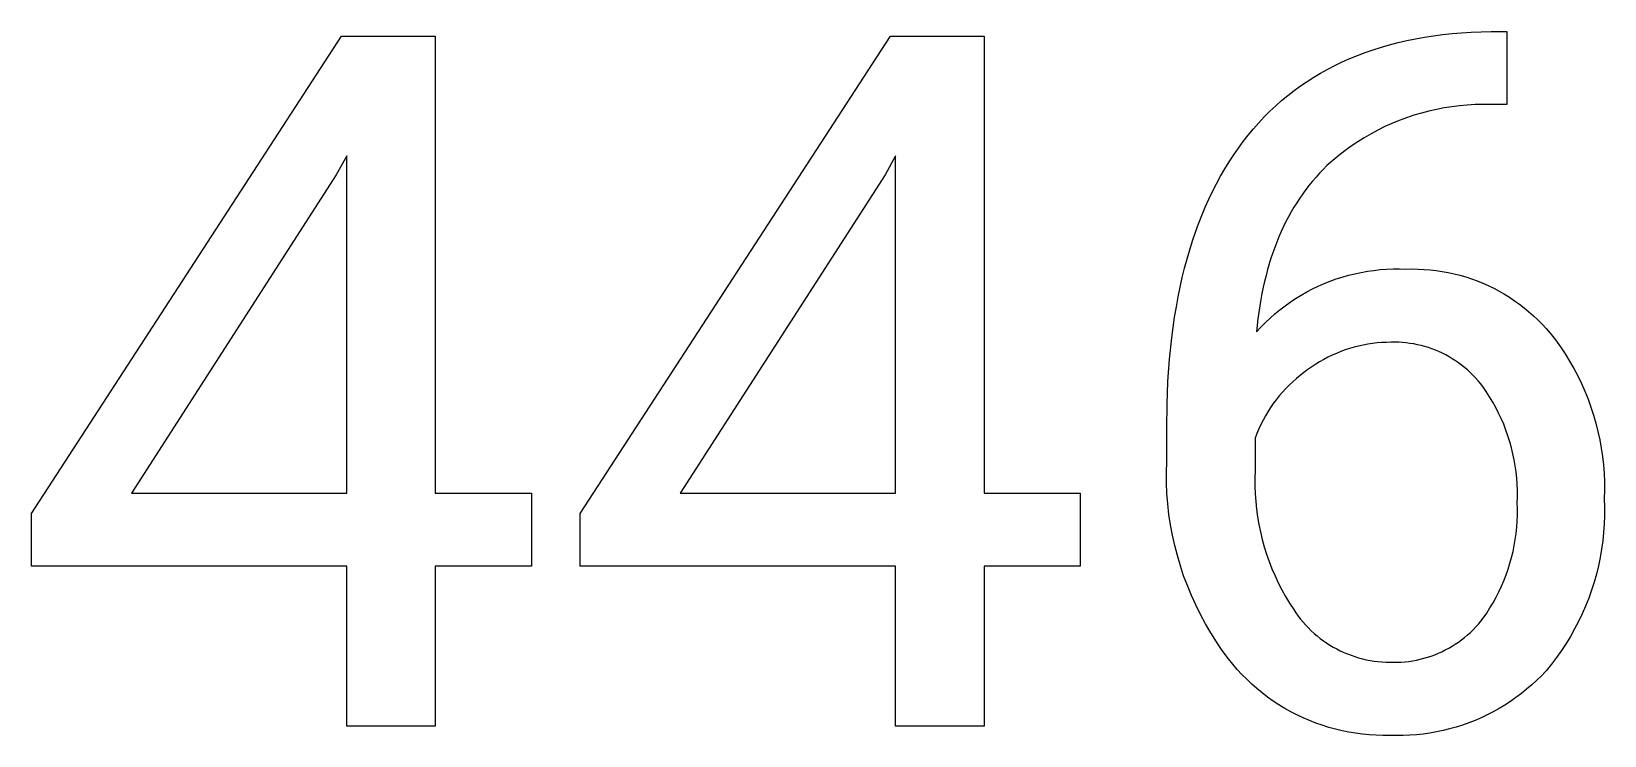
# Model space of a CAD drawing. Header units: millimetres. Extents: x 1348 to 6197, y -150 to 3238.
# Drawn here: x 5304.3 to 5388, y 64.2 to 101.8 of the extents above; entities that cross this region are included whole.
import ezdxf

# ---------------------------------------------------------------- set-up
doc = ezdxf.new("R2010")
doc.units = ezdxf.units.MM
doc.header["$MEASUREMENT"] = 0
doc.layers.add('Domyślny', color=7, linetype='Continuous', true_color=0x000000)

msp = doc.modelspace()

# ---------------------------------------------------------------- linework, layer by layer
at = {"layer": 'Domyślny'}
for p, q in [((5304.256, 76.071), (5320.776, 101.517)), ((5320.776, 101.517), (5325.766, 101.517)), ((5325.766, 101.517), (5325.766, 77.156)), ((5333.489, 76.071), (5350.009, 101.517)), ((5350.009, 101.517), (5354.999, 101.517)), ((5354.999, 101.517), (5354.999, 77.156)), ((5377.974, 101.368), (5378.448, 101.453)), ((5378.448, 101.453), (5378.931, 101.528)), ((5378.931, 101.528), (5379.422, 101.593)), ((5379.422, 101.593), (5379.922, 101.647)), ((5379.922, 101.647), (5380.429, 101.691)), ((5380.429, 101.691), (5380.945, 101.724)), ((5380.945, 101.724), (5381.47, 101.748)), ((5381.47, 101.748), (5382.002, 101.761)), ((5382.002, 101.761), (5382.84, 101.761)), ((5382.84, 101.761), (5382.84, 97.863)), ((5374.884, 100.485), (5375.3, 100.642)), ((5375.3, 100.642), (5375.725, 100.789)), ((5375.725, 100.789), (5376.158, 100.925)), ((5376.158, 100.925), (5376.6, 101.051)), ((5376.6, 101.051), (5377.049, 101.167)), ((5377.049, 101.167), (5377.507, 101.273)), ((5377.507, 101.273), (5377.974, 101.368)), ((5372.925, 99.544), (5373.3, 99.753)), ((5373.3, 99.753), (5373.684, 99.951)), ((5373.684, 99.951), (5374.075, 100.139)), ((5374.075, 100.139), (5374.475, 100.317)), ((5374.475, 100.317), (5374.884, 100.485)), ((5371.849, 98.857), (5372.2, 99.096)), ((5372.2, 99.096), (5372.558, 99.325)), ((5372.558, 99.325), (5372.925, 99.544)), ((5370.531, 97.796), (5370.848, 98.076)), ((5370.848, 98.076), (5371.174, 98.347)), ((5371.174, 98.347), (5371.507, 98.607)), ((5371.507, 98.607), (5371.849, 98.857)), ((5369.629, 96.892), (5369.922, 97.203)), ((5369.922, 97.203), (5370.222, 97.505)), ((5370.222, 97.505), (5370.531, 97.796)), ((5377.89, 97.293), (5377.497, 97.161)), ((5378.288, 97.411), (5377.89, 97.293)), ((5378.689, 97.516), (5378.288, 97.411)), ((5379.094, 97.608), (5378.689, 97.516)), ((5379.501, 97.686), (5379.094, 97.608)), ((5379.911, 97.75), (5379.501, 97.686)), ((5380.322, 97.801), (5379.911, 97.75)), ((5380.736, 97.837), (5380.322, 97.801)), ((5381.15, 97.86), (5380.736, 97.837)), ((5381.565, 97.868), (5381.15, 97.86)), ((5381.979, 97.863), (5381.565, 97.868)), ((5382.84, 97.863), (5381.979, 97.863)), ((5369.07, 96.237), (5369.346, 96.57)), ((5369.346, 96.57), (5369.629, 96.892)), ((5375.975, 96.503), (5375.609, 96.307)), ((5376.347, 96.687), (5375.975, 96.503)), ((5376.725, 96.858), (5376.347, 96.687)), ((5377.108, 97.016), (5376.725, 96.858)), ((5377.497, 97.161), (5377.108, 97.016)), ((5368.293, 95.183), (5368.544, 95.544)), ((5368.544, 95.544), (5368.802, 95.895)), ((5368.802, 95.895), (5369.07, 96.237)), ((5374.555, 95.647), (5374.219, 95.404)), ((5374.899, 95.879), (5374.555, 95.647)), ((5375.25, 96.099), (5374.899, 95.879)), ((5375.609, 96.307), (5375.25, 96.099)), ((5321.053, 95.126), (5320.494, 94.121)), ((5321.053, 77.156), (5321.053, 95.126)), ((5350.287, 95.126), (5349.727, 94.121)), ((5350.287, 77.156), (5350.287, 95.126)), ((5367.818, 94.433), (5368.051, 94.813)), ((5368.051, 94.813), (5368.293, 95.183)), ((5373.572, 94.884), (5373.263, 94.608)), ((5373.891, 95.15), (5373.572, 94.884)), ((5374.219, 95.404), (5373.891, 95.15)), ((5320.494, 94.121), (5309.577, 77.156)), ((5349.727, 94.121), (5338.81, 77.156)), ((5367.377, 93.646), (5367.593, 94.044)), ((5367.593, 94.044), (5367.818, 94.433)), ((5372.679, 93.995), (5372.495, 93.78)), ((5372.868, 94.204), (5372.679, 93.995)), ((5373.063, 94.409), (5372.868, 94.204)), ((5373.263, 94.608), (5373.063, 94.409)), ((5366.969, 92.82), (5367.169, 93.238)), ((5367.169, 93.238), (5367.377, 93.646)), ((5371.975, 93.107), (5371.812, 92.873)), ((5372.143, 93.337), (5371.975, 93.107)), ((5372.316, 93.561), (5372.143, 93.337)), ((5372.495, 93.78), (5372.316, 93.561)), ((5366.596, 91.958), (5366.778, 92.394)), ((5366.778, 92.394), (5366.969, 92.82)), ((5371.503, 92.389), (5371.356, 92.139)), ((5371.655, 92.633), (5371.503, 92.389)), ((5371.812, 92.873), (5371.655, 92.633)), ((5366.257, 91.057), (5366.422, 91.512)), ((5366.422, 91.512), (5366.596, 91.958)), ((5370.949, 91.361), (5370.824, 91.092)), ((5371.079, 91.625), (5370.949, 91.361)), ((5371.215, 91.885), (5371.079, 91.625)), ((5371.356, 92.139), (5371.215, 91.885)), ((5365.951, 90.119), (5366.1, 90.593)), ((5366.1, 90.593), (5366.257, 91.057)), ((5370.589, 90.538), (5370.48, 90.253)), ((5370.704, 90.817), (5370.589, 90.538)), ((5370.824, 91.092), (5370.704, 90.817)), ((5365.811, 89.636), (5365.951, 90.119)), ((5370.278, 89.669), (5370.185, 89.37)), ((5370.376, 89.964), (5370.278, 89.669)), ((5370.48, 90.253), (5370.376, 89.964)), ((5365.556, 88.642), (5365.679, 89.144)), ((5365.679, 89.144), (5365.811, 89.636)), ((5370.097, 89.066), (5370.015, 88.756)), ((5370.185, 89.37), (5370.097, 89.066)), ((5374.409, 88.766), (5374.742, 88.849)), ((5374.742, 88.849), (5375.078, 88.92)), ((5375.078, 88.92), (5375.416, 88.98)), ((5375.416, 88.98), (5375.756, 89.028)), ((5375.756, 89.028), (5376.097, 89.065)), ((5376.097, 89.065), (5376.44, 89.089)), ((5376.44, 89.089), (5376.782, 89.102)), ((5376.782, 89.102), (5377.126, 89.103)), ((5377.126, 89.103), (5377.469, 89.093)), ((5377.469, 89.093), (5377.791, 89.1)), ((5377.791, 89.1), (5378.114, 89.096)), ((5378.114, 89.096), (5378.436, 89.081)), ((5378.436, 89.081), (5378.758, 89.055)), ((5378.758, 89.055), (5379.078, 89.019)), ((5379.078, 89.019), (5379.397, 88.971)), ((5379.397, 88.971), (5379.715, 88.913)), ((5379.715, 88.913), (5380.03, 88.844)), ((5380.03, 88.844), (5380.342, 88.765)), ((5365.336, 87.61), (5365.442, 88.13)), ((5365.442, 88.13), (5365.556, 88.642)), ((5369.866, 88.123), (5369.799, 87.798)), ((5369.937, 88.442), (5369.866, 88.123)), ((5370.015, 88.756), (5369.937, 88.442)), ((5372.185, 87.875), (5372.488, 88.035)), ((5372.488, 88.035), (5372.797, 88.184)), ((5372.797, 88.184), (5373.111, 88.322)), ((5373.111, 88.322), (5373.43, 88.45)), ((5373.43, 88.45), (5373.753, 88.567)), ((5373.753, 88.567), (5374.079, 88.672)), ((5374.079, 88.672), (5374.409, 88.766)), ((5380.342, 88.765), (5380.652, 88.675)), ((5380.652, 88.675), (5380.959, 88.574)), ((5380.959, 88.574), (5381.262, 88.464)), ((5381.262, 88.464), (5381.561, 88.343)), ((5381.561, 88.343), (5381.856, 88.212)), ((5381.856, 88.212), (5382.146, 88.071)), ((5382.146, 88.071), (5382.431, 87.92)), ((5365.238, 87.08), (5365.336, 87.61)), ((5369.738, 87.469), (5369.683, 87.134)), ((5369.799, 87.798), (5369.738, 87.469)), ((5371.029, 87.135), (5371.308, 87.335)), ((5371.308, 87.335), (5371.594, 87.525)), ((5371.594, 87.525), (5371.886, 87.705)), ((5371.886, 87.705), (5372.185, 87.875)), ((5382.431, 87.92), (5382.711, 87.76)), ((5382.711, 87.76), (5382.986, 87.591)), ((5382.986, 87.591), (5383.254, 87.412)), ((5383.254, 87.412), (5383.517, 87.224)), ((5383.517, 87.224), (5383.773, 87.028)), ((5364.996, 85.433), (5365.149, 86.54)), ((5365.149, 86.54), (5365.238, 87.08)), ((5369.587, 86.451), (5369.513, 85.747)), ((5369.683, 87.134), (5369.587, 86.451)), ((5369.986, 86.244), (5370.236, 86.48)), ((5370.236, 86.48), (5370.493, 86.707)), ((5370.493, 86.707), (5370.757, 86.926)), ((5370.757, 86.926), (5371.029, 87.135)), ((5383.773, 87.028), (5384.022, 86.823)), ((5384.022, 86.823), (5384.264, 86.61)), ((5384.264, 86.61), (5384.499, 86.388)), ((5384.499, 86.388), (5384.726, 86.159)), ((5369.513, 85.747), (5369.746, 86)), ((5369.746, 86), (5369.986, 86.244)), ((5384.726, 86.159), (5384.945, 85.922)), ((5384.945, 85.922), (5385.156, 85.678)), ((5385.156, 85.678), (5385.431, 85.321)), ((5364.877, 84.288), (5364.996, 85.433)), ((5373.994, 84.698), (5373.763, 84.604)), ((5374.229, 84.784), (5373.994, 84.698)), ((5374.466, 84.862), (5374.229, 84.784)), ((5374.706, 84.932), (5374.466, 84.862)), ((5374.948, 84.993), (5374.706, 84.932)), ((5375.192, 85.047), (5374.948, 84.993)), ((5375.438, 85.093), (5375.192, 85.047)), ((5375.685, 85.13), (5375.438, 85.093)), ((5375.933, 85.159), (5375.685, 85.13)), ((5376.182, 85.179), (5375.933, 85.159)), ((5376.431, 85.191), (5376.182, 85.179)), ((5376.681, 85.195), (5376.431, 85.191)), ((5376.882, 85.197), (5376.681, 85.195)), ((5377.083, 85.193), (5376.882, 85.197)), ((5377.284, 85.181), (5377.083, 85.193)), ((5377.484, 85.163), (5377.284, 85.181)), ((5377.684, 85.138), (5377.484, 85.163)), ((5377.882, 85.106), (5377.684, 85.138)), ((5378.08, 85.067), (5377.882, 85.106)), ((5378.276, 85.022), (5378.08, 85.067)), ((5378.47, 84.969), (5378.276, 85.022)), ((5378.663, 84.911), (5378.47, 84.969)), ((5378.853, 84.845), (5378.663, 84.911)), ((5379.041, 84.773), (5378.853, 84.845)), ((5379.226, 84.695), (5379.041, 84.773)), ((5379.409, 84.611), (5379.226, 84.695)), ((5385.431, 85.321), (5385.694, 84.954)), ((5385.694, 84.954), (5385.945, 84.579)), ((5364.793, 83.105), (5364.877, 84.288)), ((5372.452, 83.884), (5372.248, 83.739)), ((5372.66, 84.022), (5372.452, 83.884)), ((5372.872, 84.153), (5372.66, 84.022)), ((5373.089, 84.277), (5372.872, 84.153)), ((5373.31, 84.394), (5373.089, 84.277)), ((5373.535, 84.503), (5373.31, 84.394)), ((5373.763, 84.604), (5373.535, 84.503)), ((5379.588, 84.52), (5379.409, 84.611)), ((5379.764, 84.423), (5379.588, 84.52)), ((5379.937, 84.32), (5379.764, 84.423)), ((5380.107, 84.211), (5379.937, 84.32)), ((5380.272, 84.097), (5380.107, 84.211)), ((5380.434, 83.977), (5380.272, 84.097)), ((5380.591, 83.851), (5380.434, 83.977)), ((5380.744, 83.721), (5380.591, 83.851)), ((5385.945, 84.579), (5386.182, 84.195)), ((5386.182, 84.195), (5386.407, 83.803)), ((5386.407, 83.803), (5386.617, 83.404)), ((5364.742, 81.885), (5364.793, 83.105)), ((5371.436, 83.09), (5371.248, 82.911)), ((5371.631, 83.263), (5371.436, 83.09)), ((5371.831, 83.429), (5371.631, 83.263)), ((5372.037, 83.587), (5371.831, 83.429)), ((5372.248, 83.739), (5372.037, 83.587)), ((5380.892, 83.585), (5380.744, 83.721)), ((5381.035, 83.444), (5380.892, 83.585)), ((5381.174, 83.298), (5381.035, 83.444)), ((5381.308, 83.147), (5381.174, 83.298)), ((5381.436, 82.992), (5381.308, 83.147)), ((5381.559, 82.833), (5381.436, 82.992)), ((5386.617, 83.404), (5386.814, 82.998)), ((5386.814, 82.998), (5386.997, 82.586)), ((5370.559, 82.134), (5370.403, 81.925)), ((5370.721, 82.337), (5370.559, 82.134)), ((5370.89, 82.534), (5370.721, 82.337)), ((5371.066, 82.726), (5370.89, 82.534)), ((5371.248, 82.911), (5371.066, 82.726)), ((5381.746, 82.563), (5381.559, 82.833)), ((5381.925, 82.287), (5381.746, 82.563)), ((5382.094, 82.004), (5381.925, 82.287)), ((5386.997, 82.586), (5387.166, 82.167)), ((5387.166, 82.167), (5387.321, 81.743)), ((5364.725, 80.627), (5364.742, 81.885)), ((5370.115, 81.492), (5369.982, 81.269)), ((5370.256, 81.711), (5370.115, 81.492)), ((5370.403, 81.925), (5370.256, 81.711)), ((5382.254, 81.717), (5382.094, 82.004)), ((5382.404, 81.424), (5382.254, 81.717)), ((5382.544, 81.126), (5382.404, 81.424)), ((5387.321, 81.743), (5387.461, 81.314)), ((5387.461, 81.314), (5387.586, 80.88)), ((5364.725, 78.823), (5364.725, 80.627)), ((5369.631, 80.573), (5369.53, 80.333)), ((5369.74, 80.809), (5369.631, 80.573)), ((5369.857, 81.041), (5369.74, 80.809)), ((5369.982, 81.269), (5369.857, 81.041)), ((5382.674, 80.824), (5382.544, 81.126)), ((5382.793, 80.517), (5382.674, 80.824)), ((5382.903, 80.207), (5382.793, 80.517)), ((5387.586, 80.88), (5387.696, 80.443)), ((5387.696, 80.443), (5387.791, 80.002)), ((5369.53, 80.333), (5369.437, 80.091)), ((5369.437, 80.091), (5369.437, 78.355)), ((5383.001, 79.893), (5382.903, 80.207)), ((5383.09, 79.576), (5383.001, 79.893)), ((5387.791, 80.002), (5387.872, 79.557)), ((5364.71, 78.262), (5364.725, 78.823)), ((5383.167, 79.256), (5383.09, 79.576)), ((5383.234, 78.934), (5383.167, 79.256)), ((5383.29, 78.61), (5383.234, 78.934)), ((5387.872, 79.557), (5387.937, 79.111)), ((5387.937, 79.111), (5387.986, 78.662)), ((5364.715, 77.7), (5364.71, 78.262)), ((5369.437, 78.355), (5369.424, 77.944)), ((5369.424, 77.944), (5369.425, 77.532)), ((5383.335, 78.284), (5383.29, 78.61)), ((5383.369, 77.957), (5383.335, 78.284)), ((5383.392, 77.629), (5383.369, 77.957)), ((5387.986, 78.662), (5388.021, 78.212)), ((5388.021, 78.212), (5388.04, 77.761)), ((5309.577, 77.156), (5321.053, 77.156)), ((5325.766, 77.156), (5330.885, 77.156)), ((5330.885, 77.156), (5330.885, 73.258)), ((5338.81, 77.156), (5350.287, 77.156)), ((5354.999, 77.156), (5360.119, 77.156)), ((5360.119, 77.156), (5360.119, 73.258)), ((5364.74, 77.139), (5364.715, 77.7)), ((5364.784, 76.58), (5364.74, 77.139)), ((5369.425, 77.532), (5369.44, 77.121)), ((5369.44, 77.121), (5369.468, 76.711)), ((5383.404, 77.3), (5383.392, 77.629)), ((5383.405, 76.971), (5383.404, 77.3)), ((5388.043, 77.31), (5388.032, 76.859)), ((5388.04, 77.761), (5388.043, 77.31)), ((5364.847, 76.022), (5364.784, 76.58)), ((5369.468, 76.711), (5369.51, 76.302)), ((5369.51, 76.302), (5369.566, 75.894)), ((5383.395, 76.642), (5383.405, 76.971)), ((5383.405, 76.315), (5383.395, 76.642)), ((5383.404, 75.989), (5383.405, 76.315)), ((5388.032, 76.859), (5388.046, 76.408)), ((5388.046, 76.408), (5388.046, 75.958)), ((5304.256, 73.258), (5304.256, 76.071)), ((5333.489, 73.258), (5333.489, 76.071)), ((5364.93, 75.466), (5364.847, 76.022)), ((5365.032, 74.914), (5364.93, 75.466)), ((5369.566, 75.894), (5369.635, 75.489)), ((5369.635, 75.489), (5369.718, 75.086)), ((5383.37, 75.337), (5383.392, 75.662)), ((5383.392, 75.662), (5383.404, 75.989)), ((5388.03, 75.507), (5387.999, 75.058)), ((5388.046, 75.958), (5388.03, 75.507)), ((5365.153, 74.366), (5365.032, 74.914)), ((5369.718, 75.086), (5369.815, 74.686)), ((5369.815, 74.686), (5369.925, 74.29)), ((5383.237, 74.366), (5383.292, 74.688)), ((5383.292, 74.688), (5383.336, 75.012)), ((5383.336, 75.012), (5383.37, 75.337)), ((5387.952, 74.609), (5387.89, 74.163)), ((5387.999, 75.058), (5387.952, 74.609)), ((5365.292, 73.822), (5365.153, 74.366)), ((5365.451, 73.284), (5365.292, 73.822)), ((5369.925, 74.29), (5370.048, 73.897)), ((5370.048, 73.897), (5370.184, 73.509)), ((5383.094, 73.729), (5383.171, 74.046)), ((5383.171, 74.046), (5383.237, 74.366)), ((5387.89, 74.163), (5387.813, 73.719)), ((5321.053, 73.258), (5304.256, 73.258)), ((5321.053, 64.732), (5321.053, 73.258)), ((5330.885, 73.258), (5325.766, 73.258)), ((5325.766, 73.258), (5325.766, 64.732)), ((5350.287, 73.258), (5333.489, 73.258)), ((5350.287, 64.732), (5350.287, 73.258)), ((5360.119, 73.258), (5354.999, 73.258)), ((5354.999, 73.258), (5354.999, 64.732)), ((5365.628, 72.751), (5365.451, 73.284)), ((5370.184, 73.509), (5370.333, 73.125)), ((5370.333, 73.125), (5370.495, 72.747)), ((5382.802, 72.794), (5382.91, 73.102)), ((5382.91, 73.102), (5383.007, 73.414)), ((5383.007, 73.414), (5383.094, 73.729)), ((5387.72, 73.278), (5387.613, 72.84)), ((5387.813, 73.719), (5387.72, 73.278)), ((5365.824, 72.225), (5365.628, 72.751)), ((5366.038, 71.705), (5365.824, 72.225)), ((5370.495, 72.747), (5370.669, 72.375)), ((5370.669, 72.375), (5370.856, 72.008)), ((5382.417, 71.893), (5382.556, 72.189)), ((5382.556, 72.189), (5382.684, 72.489)), ((5382.684, 72.489), (5382.802, 72.794)), ((5387.49, 72.406), (5387.353, 71.977)), ((5387.613, 72.84), (5387.49, 72.406)), ((5366.269, 71.194), (5366.038, 71.705)), ((5370.856, 72.008), (5371.055, 71.648)), ((5371.055, 71.648), (5371.266, 71.295)), ((5371.266, 71.295), (5371.489, 70.949)), ((5381.945, 71.035), (5382.112, 71.315)), ((5382.112, 71.315), (5382.27, 71.602)), ((5382.27, 71.602), (5382.417, 71.893)), ((5387.202, 71.552), (5387.036, 71.133)), ((5387.353, 71.977), (5387.202, 71.552)), ((5366.518, 70.691), (5366.269, 71.194)), ((5366.785, 70.197), (5366.518, 70.691)), ((5371.489, 70.949), (5371.606, 70.775)), ((5371.606, 70.775), (5371.728, 70.605)), ((5371.728, 70.605), (5371.857, 70.439)), ((5371.857, 70.439), (5371.99, 70.278)), ((5381.457, 70.33), (5381.583, 70.491)), ((5381.583, 70.491), (5381.769, 70.76)), ((5381.769, 70.76), (5381.945, 71.035)), ((5386.855, 70.72), (5386.661, 70.314)), ((5387.036, 71.133), (5386.855, 70.72)), ((5367.068, 69.712), (5366.785, 70.197)), ((5367.369, 69.237), (5367.068, 69.712)), ((5371.99, 70.278), (5372.13, 70.121)), ((5372.13, 70.121), (5372.275, 69.969)), ((5372.275, 69.969), (5372.424, 69.823)), ((5372.424, 69.823), (5372.579, 69.681)), ((5372.579, 69.681), (5372.738, 69.545)), ((5380.591, 69.465), (5380.747, 69.596)), ((5380.747, 69.596), (5380.899, 69.733)), ((5380.899, 69.733), (5381.046, 69.875)), ((5381.046, 69.875), (5381.189, 70.022)), ((5381.189, 70.022), (5381.326, 70.174)), ((5381.326, 70.174), (5381.457, 70.33)), ((5386.453, 69.914), (5386.231, 69.522)), ((5386.661, 70.314), (5386.453, 69.914)), ((5367.685, 68.774), (5367.369, 69.237)), ((5368.017, 68.321), (5367.685, 68.774)), ((5372.738, 69.545), (5372.902, 69.414)), ((5372.902, 69.414), (5373.071, 69.289)), ((5373.071, 69.289), (5373.243, 69.17)), ((5373.243, 69.17), (5373.42, 69.057)), ((5373.42, 69.057), (5373.6, 68.95)), ((5373.6, 68.95), (5373.784, 68.849)), ((5373.784, 68.849), (5373.971, 68.754)), ((5373.971, 68.754), (5374.161, 68.666)), ((5379.382, 68.705), (5379.566, 68.796)), ((5379.566, 68.796), (5379.746, 68.892)), ((5379.746, 68.892), (5379.923, 68.995)), ((5379.923, 68.995), (5380.096, 69.104)), ((5380.096, 69.104), (5380.265, 69.218)), ((5380.265, 69.218), (5380.43, 69.339)), ((5380.43, 69.339), (5380.591, 69.465)), ((5385.748, 68.761), (5385.488, 68.393)), ((5385.996, 69.137), (5385.748, 68.761)), ((5386.231, 69.522), (5385.996, 69.137)), ((5368.246, 68.036), (5368.017, 68.321)), ((5368.484, 67.759), (5368.246, 68.036)), ((5374.161, 68.666), (5374.355, 68.585)), ((5374.355, 68.585), (5374.551, 68.51)), ((5374.551, 68.51), (5374.749, 68.442)), ((5374.749, 68.442), (5374.949, 68.38)), ((5374.949, 68.38), (5375.152, 68.326)), ((5375.152, 68.326), (5375.356, 68.279)), ((5375.356, 68.279), (5375.562, 68.238)), ((5375.562, 68.238), (5375.769, 68.205)), ((5375.769, 68.205), (5375.977, 68.178)), ((5375.977, 68.178), (5376.186, 68.159)), ((5376.186, 68.159), (5376.395, 68.147)), ((5376.395, 68.147), (5376.605, 68.142)), ((5376.605, 68.142), (5376.809, 68.137)), ((5376.809, 68.137), (5377.013, 68.14)), ((5377.013, 68.14), (5377.218, 68.149)), ((5377.218, 68.149), (5377.421, 68.165)), ((5377.421, 68.165), (5377.624, 68.188)), ((5377.624, 68.188), (5377.827, 68.218)), ((5377.827, 68.218), (5378.028, 68.256)), ((5378.028, 68.256), (5378.227, 68.3)), ((5378.227, 68.3), (5378.425, 68.351)), ((5378.425, 68.351), (5378.621, 68.408)), ((5378.621, 68.408), (5378.815, 68.473)), ((5378.815, 68.473), (5379.007, 68.544)), ((5379.007, 68.544), (5379.196, 68.621)), ((5379.196, 68.621), (5379.382, 68.705)), ((5385.215, 68.034), (5384.929, 67.685)), ((5385.488, 68.393), (5385.215, 68.034)), ((5368.732, 67.491), (5368.484, 67.759)), ((5368.989, 67.231), (5368.732, 67.491)), ((5369.255, 66.981), (5368.989, 67.231)), ((5384.428, 67.175), (5384.165, 66.932)), ((5384.683, 67.426), (5384.428, 67.175)), ((5384.929, 67.685), (5384.683, 67.426)), ((5369.529, 66.739), (5369.255, 66.981)), ((5369.812, 66.508), (5369.529, 66.739)), ((5370.102, 66.286), (5369.812, 66.508)), ((5370.4, 66.075), (5370.102, 66.286)), ((5383.329, 66.26), (5383.036, 66.055)), ((5383.616, 66.475), (5383.329, 66.26)), ((5383.894, 66.699), (5383.616, 66.475)), ((5384.165, 66.932), (5383.894, 66.699)), ((5370.705, 65.874), (5370.4, 66.075)), ((5371.017, 65.684), (5370.705, 65.874)), ((5371.335, 65.505), (5371.017, 65.684)), ((5371.66, 65.337), (5371.335, 65.505)), ((5382.118, 65.501), (5381.8, 65.337)), ((5382.43, 65.675), (5382.118, 65.501)), ((5382.736, 65.86), (5382.43, 65.675)), ((5383.036, 66.055), (5382.736, 65.86)), ((5325.766, 64.732), (5321.053, 64.732)), ((5354.999, 64.732), (5350.287, 64.732)), ((5371.99, 65.18), (5371.66, 65.337)), ((5372.325, 65.035), (5371.99, 65.18)), ((5372.665, 64.902), (5372.325, 65.035)), ((5373.01, 64.78), (5372.665, 64.902)), ((5373.358, 64.671), (5373.01, 64.78)), ((5373.71, 64.573), (5373.358, 64.671)), ((5374.065, 64.488), (5373.71, 64.573)), ((5379.794, 64.586), (5379.446, 64.5)), ((5380.138, 64.683), (5379.794, 64.586)), ((5380.479, 64.791), (5380.138, 64.683)), ((5380.816, 64.911), (5380.479, 64.791)), ((5381.149, 65.042), (5380.816, 64.911)), ((5381.477, 65.184), (5381.149, 65.042)), ((5381.8, 65.337), (5381.477, 65.184)), ((5374.423, 64.416), (5374.065, 64.488)), ((5374.784, 64.356), (5374.423, 64.416)), ((5375.146, 64.308), (5374.784, 64.356)), ((5375.51, 64.273), (5375.146, 64.308)), ((5375.874, 64.251), (5375.51, 64.273)), ((5376.239, 64.241), (5375.874, 64.251)), ((5376.605, 64.244), (5376.239, 64.241)), ((5376.962, 64.234), (5376.605, 64.244)), ((5377.32, 64.237), (5376.962, 64.234)), ((5377.677, 64.251), (5377.32, 64.237)), ((5378.034, 64.277), (5377.677, 64.251)), ((5378.39, 64.315), (5378.034, 64.277)), ((5378.744, 64.365), (5378.39, 64.315)), ((5379.096, 64.427), (5378.744, 64.365)), ((5379.446, 64.5), (5379.096, 64.427))]:
    msp.add_line(p, q, dxfattribs=at)

doc.saveas('drawing.dxf')
